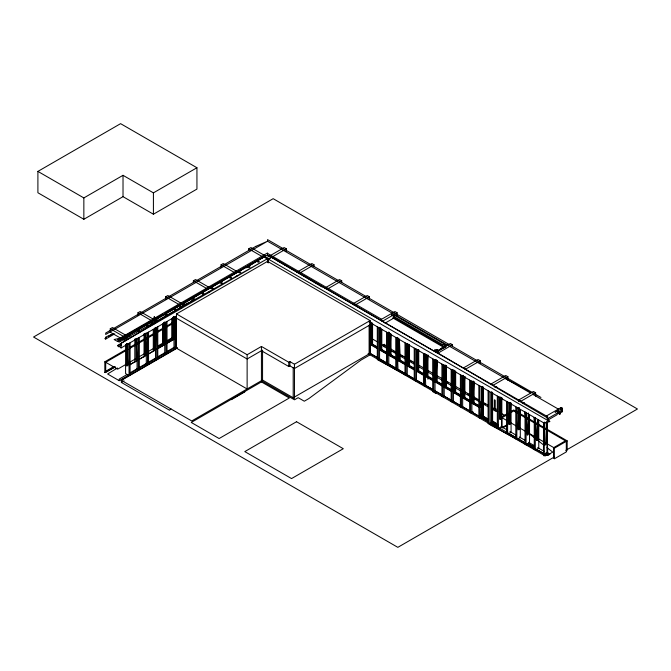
<?xml version="1.0" encoding="UTF-8"?>
<svg xmlns="http://www.w3.org/2000/svg" width="671" height="671" viewBox="0 0 671 671"><rect width="100%" height="100%" fill="white"/><g stroke="black" fill="none" stroke-linecap="round" stroke-linejoin="round"><path stroke-width="1.01" d="M136.028 338.754L136.028 359.966L137.069 360.57L137.069 369.562L129.696 373.822M145.263 333.42L145.263 354.64L146.303 355.236L146.303 364.236L138.922 368.496M154.498 328.094L154.498 349.306L155.529 349.91L155.529 358.901L148.157 363.162M155.924 327.725L155.529 348.71L155.529 327.49M165.158 325.091L164.764 343.376L164.764 325.192M176.49 318.222L176.49 348.207L247.129 388.979L247.129 354.724L176.49 313.944L176.49 318.222L247.129 358.993L261.438 350.732L288.773 366.517L289.889 365.871L289.889 361.594L288.773 362.239L261.438 346.454L247.129 354.724M377.303 359.002L377.303 326.769M386.53 364.336L386.53 332.103M396.158 368.496L388.786 364.236L388.828 331.977L388.828 355.211M405.393 373.822L398.02 369.562L396.804 338.033L396.804 370.266L398.104 369.52M404.999 374.997L404.999 342.764M423.468 385.657L423.468 353.424M432.703 390.992L432.703 358.75M433.734 359.354L433.734 391.587L435.034 390.841L434.993 359.639L434.993 381.866L442.801 386.37M441.929 396.318L441.929 364.085M451.164 401.652L451.164 369.419M453.462 370.3L453.411 401.552L460.792 405.804M460.398 406.978L460.398 374.745M479.731 407.7L471.881 403.212L471.923 380.96L471.881 412.212L479.253 416.473M478.868 417.639L478.868 385.406M488.094 422.973L488.094 390.74M497.328 428.299L497.328 396.066M499.585 418.687L499.585 397.886M515.798 438.968L515.798 406.727M525.032 444.294L525.032 412.061L525.032 414.309M529.318 414.821L528.32 434.598L527.28 435.202L526.072 412.657L526.072 444.898L529.528 442.894L529.528 414.821M534.259 449.629L534.259 417.396L534.259 419.643M370.358 322.323L370.317 344.575L377.689 348.836M386.924 354.171L379.551 349.91L379.593 327.658L379.551 358.901L386.924 363.162M451.558 391.478L444.185 387.226L444.227 364.974L444.185 396.217L451.558 400.478M470.027 402.139L462.646 397.886L462.688 375.634L462.646 406.878L470.027 411.138M499.618 396.955L499.585 419.207L500.616 418.612L501.673 397.794M508.853 402.29L508.811 424.542L509.851 423.938L510.908 403.12M518.087 407.616L518.046 429.868L519.086 429.272L520.084 409.495M526.274 419.425L526.282 412.346M535.5 427.796L535.517 417.681M544.751 422L544.709 445.259L545.749 444.663L546.907 421.765M481.199 417.488L481.644 387.016M453.797 390.061L453.948 385.942M462.915 398.473L463.065 394.363M472.711 388.366L472.946 382.193M481.115 416.339L481.686 400.906M491.617 416.095L491.39 422.269L489.134 423.569L489.134 391.336M492.178 400.662L492.489 392.426M499.887 418.771L500.675 397.157M377.513 347.536L371.357 343.98L372.413 323.162M386.748 352.862L380.591 349.306L381.589 329.536M395.982 358.197L389.826 354.64L390.874 333.822M398.91 341.673L399.019 339.593M414.443 368.857L408.287 365.301L409.344 344.483M423.678 374.183L417.521 370.635L418.578 349.817M425.33 354.38L425.716 375.366L426.404 361.828M432.912 379.518L426.756 375.961L427.813 355.144M435.789 364.043L435.949 360.914M442.147 384.844L435.991 381.296L437.039 360.478M451.382 390.178L445.225 386.622L446.274 365.804M453.94 380.943L453.47 390.312L453.411 370.14M460.608 395.513L454.452 391.956L455.508 371.138M462.26 393.978L462.646 396.687L462.755 394.607M469.843 400.839L463.686 397.282L464.743 376.473M472.728 385.364L472.879 382.244M479.077 406.173L472.921 402.617L473.978 381.799M480.721 407.121L481.115 407.347L481.434 401.099M508.811 423.342L509.868 402.525M518.046 428.668L519.102 407.851M527.28 434.003L528.337 413.185M536.515 439.329L537.513 419.56M538.553 420.155L537.555 439.933L536.515 440.528L535.299 417.991L535.299 450.224L538.763 448.228L538.763 420.155M155.504 317.643L153.802 319.077L154.322 316.578L154.322 318.322M170.904 408.656L169.52 410.224L121.367 382.428L121.367 380.331L177.53 347.905M532.808 394.363L558.339 409.1L555.11 412.506L562.483 408.245L562.483 411.65L560.151 412.992M436.234 352.275L446.081 344.995L436.125 352.334L271.68 257.043L268.215 259.04L268.215 262.839M117.45 367.985L107.603 373.982L119.203 380.675L129.176 374.921M189.021 302.336L117.643 345.448L118.859 346.647M190.807 301.254L193.483 299.643M246.123 267.846L263.971 256.716L183.082 302.806M37.903 171.399L120.595 123.657L196.939 167.742L196.939 189.088L153.416 214.217L123.019 196.662L83.85 219.283L37.903 192.753L37.903 171.399L83.85 197.928L123.019 175.316L153.416 192.862L196.939 167.742M110.262 331.315L110.262 328.765L112.426 327.523L113.726 328.27M137.958 315.328L137.958 312.778L140.122 311.529L154.775 319.983L154.775 323.38L152.611 324.63L150.916 323.657M165.662 296.783L167.825 295.534L182.47 303.997L182.47 307.393L180.306 308.643L180.306 305.246L165.662 296.783L165.662 299.333M193.357 282.491L193.357 280.797L195.521 279.547L210.174 288.002M221.061 267.352L221.061 264.802L223.225 263.552L237.87 272.007M248.756 250.509L248.756 248.807L250.92 247.557L265.573 256.02L265.573 257.714M106.647 337.505L104.835 338.553L105.699 339.048L114.741 333.831M108.45 336.465L112.971 333.848M151.277 320.931L117.643 340.096L117.643 339.518L267.544 252.959L267.544 255.005L547.729 416.766L546.504 415.936L561.157 407.482L562.483 408.245M267.544 255.005L117.551 341.489L114.12 339.509L124.915 337.228L124.915 340.625L127.079 339.375L127.079 335.978L114.372 328.647M208.01 292.648L210.174 291.399M235.706 276.653L237.87 275.404M117.643 345.942L121.174 343.913M286.324 248.807L284.16 247.557L265.942 258.083L268.106 259.325L286.324 248.807L286.324 251.357M118.599 346.79L121.459 345.137M176.49 313.944L267.544 261.371L370.082 320.579L370.031 353.407L293.202 397.769L293.202 367.783M119.983 347.142L121.107 347.947L176.247 316.108L176.247 348.341M115.202 366.97L105.272 372.64L104.835 372.38L104.835 361.786L127.524 348.685M130.249 347.117L137.513 342.923M139.325 341.875L146.588 337.681M148.4 336.632L152.938 334.015M157.484 331.39L172.002 323.011M128.127 349.339L105.699 362.29L105.699 372.07L114.783 366.928M129.922 348.308L137.471 343.946M138.889 343.124L153.24 334.837M157.442 332.413L172.078 323.967M105.699 371.281L113.776 366.626M104.835 372.38L114.816 366.618M136.708 358.18L117.643 369.184L104.835 361.786M139.434 356.611L145.783 352.938M147.603 351.889L154.858 347.695M157.584 346.127L172.103 337.739M157.568 347.083L163.338 343.753L164.764 344.575L164.764 353.575L157.391 357.828M166.802 341.749L172.573 338.419L173.999 339.249L173.999 348.241L166.626 352.501M157.568 347.536L163.724 343.98L163.657 322.617M166.802 342.202L172.959 338.645L172.892 317.282M157.744 348.132L164.336 344.332M166.978 342.806L173.571 338.998M129.646 364.806L137.027 360.545L137.027 338.318M139.274 359.245L146.253 355.211L146.261 332.984M147.687 354.389L155.487 349.885L155.496 327.658M156.922 349.063L164.722 344.55L164.722 322.323L164.764 344.575L157.391 348.836M129.696 364.831L137.069 360.57M138.922 359.497L146.303 355.236M148.157 354.171L155.529 349.91M314.028 264.802L299.375 273.256L297.211 272.007L311.864 263.552L314.028 264.802L314.028 266.496M127.138 374.493L119.203 379.081L119.203 380.675M129.822 372.95L137.412 368.564M139.056 367.624L146.647 363.237M148.283 362.29L155.882 357.903M157.517 356.955L165.116 352.577M166.752 351.629L174.343 347.243M177.152 347.821L121.107 380.18L191.738 420.96L262.554 380.071L294.46 398.499L294.46 364.236L289.889 361.594M121.367 382.428L124.085 380.86M341.724 280.797L327.079 289.251L324.915 288.002L339.56 279.547L341.724 280.797L341.724 282.491M369.427 296.783L354.774 305.246L352.611 303.997L367.263 295.534L369.427 296.783L369.427 299.333M231.344 399.681L244.856 391.881M294.46 364.236L370.082 320.579M370.082 324.856L294.46 368.513L289.142 365.443M395.177 313.902L382.47 321.233L380.306 319.983L394.959 311.529L397.123 312.778L397.123 315.328M395.823 313.525L397.123 312.778M385.011 323.17L395.177 317.299M370.358 344.55L371.742 343.753L377.513 347.083M387.167 348.509L383.56 346.429L383.56 344.827L384.424 344.332L384.944 344.626L384.944 346.228M370.4 353.525L369.109 354.271L369.109 325.326M370.082 354.842L360.998 360.084L308.828 398.599L304.298 401.216L298.167 397.677L294.494 399.799L261.438 380.717L261.438 346.454M379.551 349.91L380.977 349.088L386.748 352.418M379.635 358.851L378.335 359.606L378.335 327.373M388.87 364.185L387.57 364.932L387.57 332.699M414.443 368.404L408.681 365.074L407.247 365.905L407.247 374.896L414.628 379.157M452.522 344.76L437.869 353.214L435.705 351.973L450.358 343.51L452.522 344.76L452.522 346.462M436.125 352.334L446.081 346.588L435.705 351.973M407.339 374.846L406.039 375.592L406.039 343.359M416.574 380.18L415.274 380.927L415.274 348.694M425.8 385.506L424.508 386.261L424.508 354.02L425.716 385.557L433.089 389.817M434.951 381.891L436.376 381.069L442.147 384.399M480.218 360.755L465.573 369.209L463.409 367.96L478.054 359.505L480.218 360.755L480.218 363.305M444.185 387.226L445.611 386.395L451.382 389.725M444.269 396.167L442.969 396.922L442.969 364.689M453.504 401.501L452.204 402.248L452.204 370.015L453.411 392.552L454.846 391.73L460.608 395.06M462.688 397.861L464.08 397.064L469.843 400.394M507.922 376.741L493.269 385.204L491.105 383.955L505.758 375.492L507.922 376.741L507.922 380.147M494.963 387.628L496.716 386.613M462.738 406.827L461.438 407.582L461.438 375.349M471.881 403.212L473.307 402.39L479.077 405.72M472.921 411.608L470.673 412.908L470.673 380.675M488.262 420.465L482.155 416.943L479.899 418.243L479.899 386.01M482.541 386.479L482.541 416.716L483.019 416.439L487.867 419.241M495.223 409.293L496.087 408.798L496.087 410.392L495.223 410.895L492.556 409.352M518.809 401.644L518.809 399.941L533.453 391.487L535.617 392.736L535.617 396.133M535.617 392.736L520.973 401.191L518.809 399.941M522.659 403.615L524.353 402.642M491.776 391.814L491.776 422.051L492.254 421.774L497.907 425.037M501.732 416.867L506.848 413.906M511.117 411.449L513.692 409.964L567.171 440.839L567.171 449.83L566.307 450.333M519.891 440.788L491.65 425.624L491.65 423.518L493.814 422.269L497.421 425.229M500.876 419.358L500.876 417.362L501.749 417.857L509.188 413.562M510.992 412.522L513.692 410.962L565.435 440.839L553.491 447.733L553.491 458.327M494.561 423.938L496.062 423.074L492.598 421.069M502.596 427.964L506.865 425.498M547.351 418.847L561.157 410.878L562.483 411.65M557.861 413.219L559.673 414.267L560.537 413.772L557.786 412.179M553.491 447.733L554.355 448.236L567.171 440.839M368.069 353.676L544.265 455.399L545.498 454.686L544.793 454.208M545.749 453.856L547.729 454.997L552.719 452.111L547.033 447.658M554.103 457.119L397.828 547.343L33.55 337.027L273.172 198.683L637.45 409L565.879 450.316M154.003 319.379L163.087 314.204M165.812 312.652L180.356 304.366M502.713 427.041L507.284 424.751M113.072 333.789L105.699 337.068L105.699 339.048M436.125 351.99L546.328 417.228L549.767 421.598L544.265 423.141L543.493 422.722L369.109 322.038M494.359 410.392L495.567 410.098M442.675 344.626L445.049 344.391L391.453 313.449L391.453 315.051L442.675 344.626L447.54 345.137M545.162 422.646L543.493 422.722L543.493 454.955L546.957 452.959L546.957 421.765L547.729 454.997M492.078 422.076L493.814 422.269M497.689 411.566L495.223 410.895L495.223 400.302L494.359 399.799L494.359 408.798L492.556 407.758M505.104 378.369L540.943 397.458L267.544 239.614L267.544 241.216L530.644 393.114M423.678 384.651L377.387 359.656L377.387 357.559L369.327 352.904M425.498 385.624L432.787 389.541L432.787 391.638L436.251 393.634L436.251 391.537M521.711 441.77L543.585 453.504L543.585 455.609L545.565 455.852L545.565 454.653L544.24 453.89M388.786 364.236L396.234 368.446M398.02 369.562L405.469 373.781M559.203 412.002L560.537 412.774M393.349 317.249L445.661 347.444M392.736 317.895L444.454 347.746M267.544 253.403L381.497 319.195L381.497 320.444M264.08 254.955L265.288 255.659L257.094 260.39L259.35 261.682L258.31 262.286L256.062 260.985L247.867 265.716L250.115 267.016L249.075 267.62L246.827 266.32L238.633 271.05L240.881 272.351L239.841 272.946L237.593 271.646L229.398 276.377L231.646 277.677L230.606 278.28L228.358 276.98L220.163 281.711L222.411 283.011L221.38 283.607L219.123 282.306L210.929 287.037L213.185 288.337L212.145 288.941L209.897 287.641L201.703 292.371L203.95 293.672L202.91 294.267L200.663 292.967L192.468 297.698L194.716 298.998L193.676 299.601L191.428 298.301L183.233 303.032L185.481 304.332L184.441 304.928L182.193 303.627L173.999 308.366L176.247 309.658L175.215 310.262L172.959 308.962L164.764 313.692L167.02 314.993L165.98 315.588L163.724 314.296L155.529 319.027L157.786 320.327L156.746 320.923L154.498 319.622L146.303 324.353L148.551 325.653L147.511 326.257L145.263 324.957L137.069 329.687L139.316 330.988L138.276 331.583L136.028 330.283L127.834 335.014L130.082 336.314L129.05 336.917L126.794 335.617L118.859 340.197L117.643 339.501M268.215 259.04L549.767 421.598M248.756 248.807L263.409 257.27M567.171 449.83L566.651 449.536L566.651 451.13M383.56 344.827L387.167 346.907M390.765 348.987L396.175 352.107M399.773 354.187L405.183 357.308M408.782 359.388L414.192 362.508M418.696 365.108L433.105 373.428M436.712 375.508L442.114 378.629M445.72 380.709L451.122 383.837M455.626 386.437L461.027 389.557M464.634 391.638L470.035 394.758M473.642 396.838L479.044 399.958M482.65 402.038L488.052 405.158M371.801 338.637L377.756 342.076M393.105 350.941L394.917 351.99M401.266 355.647L403.078 356.695M409.427 360.361L412.145 361.929M446.609 381.824L448.421 382.873M467.461 393.869L469.272 394.917M475.622 398.582L477.433 399.622M483.783 403.288L485.594 404.336M491.944 408.002L493.755 409.05M501.916 413.755L505.313 415.718M390.765 350.589L396.175 353.709M399.773 355.789L405.183 358.91M408.782 360.99L414.192 364.11M418.696 366.71L433.105 375.03M436.712 377.11L442.114 380.231M445.72 382.311L451.122 385.431M455.626 388.031L461.027 391.151M464.634 393.231L470.035 396.351M473.642 398.431L479.044 401.552M482.65 403.632L488.052 406.752M501.983 417.723L507.393 420.843M509.197 421.883L516.41 426.051M519.111 427.612L525.427 431.252M528.127 432.82L534.435 436.46M536.238 437.5L553.726 447.599M395.982 357.744L390.212 354.414L388.786 355.236L396.628 359.723M399.446 359.748L405.217 363.078M423.678 373.739L417.916 370.409L416.481 371.231L416.481 380.231L423.854 384.483M432.912 379.065L427.142 375.735L425.716 376.565L433.089 380.818M405.217 363.523L399.052 359.966L399.052 338.754M370.753 344.332L377.345 348.132M379.987 349.658L386.571 353.466M389.214 354.993L396.628 359.27M398.448 360.319L405.863 364.605M407.683 365.653L414.275 369.453M416.917 370.979L423.51 374.787M426.152 376.314L432.745 380.121M435.378 381.64L442.801 385.926M444.613 386.974L451.206 390.782M453.848 392.3L460.44 396.108M463.082 397.635L469.675 401.443M472.317 402.969L479.731 407.247M398.02 360.57L405.863 365.049M414.628 370.157L407.247 365.905L407.289 343.653L407.297 365.88M423.854 375.492L416.481 371.231L416.523 348.979L416.523 371.206M453.411 392.552L460.792 396.813M221.061 264.802L235.706 273.256M480.537 414.611L488.58 419.258M500.876 426.353L507.209 430.01M509.901 431.562L516.402 435.311M519.262 436.964L525.443 440.537M528.488 442.298L534.527 445.779M537.664 447.591L544.022 451.264M546.404 452.64L547.729 453.403L546.269 454.242L545.749 453.655M482.541 416.716L488.194 419.979M491.776 422.051L497.429 425.313M497.832 425.993L491.39 422.269L491.39 392.116M528.32 443.598L534.057 446.911M528.681 444.009L534.074 447.121M487.783 420.742L481.677 417.219L481.677 387.066M497.362 426.27L490.912 422.545L490.912 392.392M378.595 358.255L432.787 389.541M433.994 390.237L488.186 421.522M491.65 423.518L525.435 443.036M526.567 443.682L543.585 453.504M377.689 357.828L370.317 353.575L370.358 322.323M434.951 390.891L442.323 395.144M481.115 417.538L488.488 421.799M490.35 422.873L497.723 427.133M508.811 433.533L516.192 437.794M518.046 438.868L525.418 443.12M527.28 444.194L534.653 448.454M536.515 449.528L544.709 454.259M193.357 280.797L208.01 289.251M137.958 312.778L139.258 313.525M139.912 313.902L152.611 321.233L152.611 324.63M173.311 347.846L175.215 348.945L175.215 316.712M164.076 353.172L165.98 354.271L165.98 322.038M110.262 328.765L124.915 337.228M110.262 332.17L124.915 340.625M154.842 358.507L156.746 359.606L156.746 327.373M145.607 363.833L147.511 364.932L147.511 332.699M136.372 369.167L138.276 370.266L138.276 338.033M271.68 257.396L322.197 287.029M529.142 433.651L543.778 445.116M489.914 423.569L491.65 425.624L488.186 423.619L488.186 422.227M382 344.525L383.56 346.429L384.424 345.926L384.424 344.332M164.085 329.847L164.764 343.376M154.531 328.933L155.529 348.71M145.246 333.227L146.303 354.036M136.012 338.553L137.069 359.371M126.777 343.887L127.834 364.705M399.413 339.576L400.268 359.27L398.062 360.545L398.02 338.15M173.957 316.997L173.999 339.249L166.626 343.502L173.957 339.224L173.957 316.997M127.792 343.653L127.834 365.905L126.794 365.301L126.794 344.08M566.307 441.333L566.307 451.935L554.355 458.83L554.355 448.236M561.157 407.482L561.157 410.878M559.673 413.269L559.673 414.267M558.339 409.1L558.339 412.506L556.846 414.904L547.838 420.105L547.838 418.016L546.504 415.936L546.504 417.639M545.749 452.959L545.749 454.359M544.265 455.399L544.265 423.619L543.493 422.722L543.493 424.969M537.723 419.551L537.723 440.352M528.488 413.185L528.488 432.938M526.072 412.657L526.072 414.913M520.302 409.486L520.302 437.567L516.838 439.564L516.838 407.331M519.262 407.851L519.262 429.683M511.067 403.12L511.067 432.233L507.603 434.229L507.603 401.996M510.027 402.516L510.027 424.357M506.563 401.401L506.563 433.634M501.833 397.786L501.833 426.907L498.368 428.903L498.368 396.67M501.749 417.857L501.749 426.857M500.792 397.19L500.792 419.023M492.598 392.46L492.598 421.573M492.254 392.577L492.254 421.774M483.363 387.092L483.363 416.246M483.019 387.251L483.019 416.439M482.155 386.79L482.155 416.943M481.115 401.283L481.115 407.347M474.129 381.799L474.129 403.632M473.307 381.069L473.307 402.843L472.317 403.414L472.317 381.64M472.921 381.396L472.921 402.617M469.633 380.08L469.633 412.313M464.902 376.465L464.902 398.306M464.08 376.75L464.08 397.509L463.082 398.088L463.082 375.299M463.686 376.07L463.686 397.282M462.646 394.665L462.646 396.687M455.668 371.138L455.668 392.971M454.846 371.424L454.846 392.183L453.848 392.753L453.848 369.964M454.452 370.736L454.452 391.956M453.026 370.375L453.026 390.681M452.028 369.931L452.028 377.035M446.433 365.804L446.433 388.677M445.611 365.074L445.611 386.848L444.613 387.427L444.613 365.653M445.225 365.41L445.225 386.622M437.198 360.386L437.198 382.596M436.376 359.748L436.376 381.514L435.378 382.093L435.378 360.319M436.158 360.797L436.158 372.355M435.991 360.075L435.991 381.296M427.964 355.051L427.964 379.258M427.142 355.429L427.142 376.188L426.152 376.758L426.152 354.993M426.756 354.741L426.756 375.961M425.758 354.305L425.758 376.54M425.716 354.145L425.716 375.366M418.738 349.725L418.738 371.65M417.916 350.103L417.916 370.853L416.917 371.432L416.917 349.658M417.521 349.415L417.521 370.635M414.233 348.09L414.233 380.331M409.503 344.391L409.503 366.316M408.681 344.768L408.681 365.527L407.683 366.098L407.683 344.324M408.463 344.802L408.463 352.2M408.287 344.08L408.287 365.301M399.446 339.434L399.446 360.193L398.448 360.772L398.448 338.998M399.228 339.593L399.228 360.386M397.626 337.37L397.626 352.602M396.804 338.033L396.804 340.281M396.628 337.949L396.628 339.979M395.764 337.429L395.764 369.662M394.313 314.397L394.313 317.802M391.034 334.863L391.034 355.655M390.212 334.108L390.212 354.867L389.214 355.437L389.214 332.648M389.826 333.42L389.826 354.64M381.799 329.528L381.799 350.329M380.977 328.773L380.977 349.532L379.987 350.111L379.987 327.322M380.591 328.094L380.591 349.306M372.564 323.162L372.564 344.995M371.742 323.447L371.742 344.206L370.753 344.777L370.753 321.988M371.533 323.598L371.533 330.878M371.357 322.759L371.357 343.98M288.773 362.239L288.773 366.517M268.106 259.325L268.106 262.73M267.435 262.512L267.435 258.721L263.971 256.716L118.054 341.43L119.186 342.093L267.435 258.721L121.107 343.2L121.107 347.939M262.554 350.086L262.554 380.071M173.571 316.662L173.571 339.451L172.573 338.872L172.573 318.113M172.699 318.188L172.699 338.494M171.751 318.75L171.751 337.949M167.02 321.443L167.02 353.676M165.284 325.519L165.284 342.78M164.336 321.988L164.336 344.777L163.338 344.206L163.338 323.447M163.464 323.523L163.464 343.829M162.516 324.085L162.516 343.275M157.786 326.769L157.786 359.002M154.322 328.815L154.322 350.01M153.416 192.862L153.416 214.217M153.282 329.411L153.282 351.604M148.551 332.103L148.551 364.336M145.087 334.141L145.087 355.336M144.047 333.73L144.047 356.938M139.316 337.429L139.316 369.662M134.821 339.065L134.821 362.273M130.082 342.764L130.082 374.997M129.05 343.359L129.05 375.592L125.586 373.596L125.586 344.391M126.626 343.795L126.626 365.997M123.019 175.316L123.019 196.662M83.85 197.928L83.85 219.283M397.022 337.714L396.989 352.887L397.022 337.714M424.718 353.709L424.693 365.846L424.718 353.709M452.422 369.704L452.405 377.79L452.422 369.704M255.844 246.366L105.699 333.051L105.699 334.477L267.544 241.216L255.844 246.366M261.438 381.916L191.243 422.445L219.115 438.54L289.31 398.012L261.438 381.916M296.54 421.724L244.806 451.6L291.55 478.582L343.284 448.714L296.54 421.724M547.997 453.059L543.585 455.609L548.09 455.29L549.977 454.2L547.997 453.059M437.282 349.516L434.766 349.901L437.282 351.352L437.282 349.516M437.282 351.654L434.766 350.203L437.282 351.654"/></g></svg>
